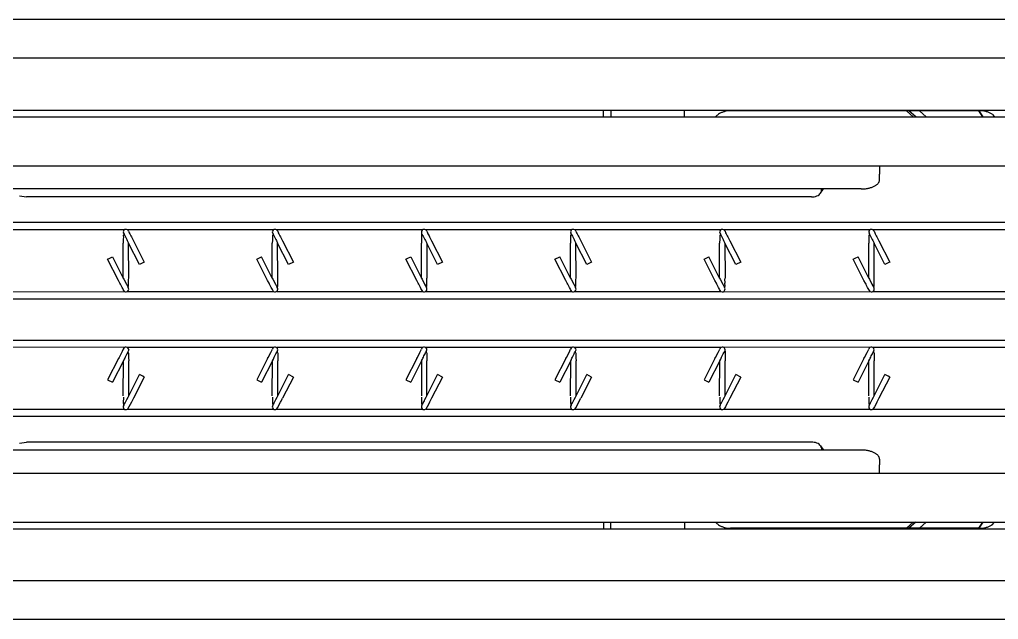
# Model space of a CAD drawing. Header units: millimetres. Extents: x -187347 to 135007, y -6415 to 292048.
# Drawn here: x -47534 to -47003, y 8452 to 8778 of the extents above; entities that cross this region are included whole.
import ezdxf

# ---------------------------------------------------------------- set-up
doc = ezdxf.new("R2010")
doc.units = ezdxf.units.MM
doc.header["$LTSCALE"] = 100
doc.layers.get('0').update_dxf_attribs({"lineweight": 18})
doc.layers.add('Layout Cabinplant', color=30, linetype='Continuous')

# ---------------------------------------------------------------- blocks, each defined once
blk = doc.blocks.new('CP_Giblet area_New')
at = {"color": 0, "linetype": 'Continuous'}
for p, q in [((4976.46, 199.9), (6849.46, 199.9)), ((4976.46, 178.9), (6849.46, 178.9)), ((6849.46, 150.62), (4431.46, 150.62)), ((5834.45, 147.01), (5836.6, 150.34)), ((5836.6, 150.34), (5834.45, 147.01)), ((5835.96, 150.34), (5971.46, 150.34)), ((5868.88, 150.34), (5865.18, 147.01)), ((5870.87, 147.01), (5874.57, 150.34)), ((5872.24, 147.01), (5875.94, 150.34)), ((5996.46, 147.01), (5996.46, 150.62)), ((6036.46, 150.62), (6036.46, 149.23)), ((6036.46, 149.23), (6036.46, 146.9)), ((6040.46, 149.23), (6040.46, 150.62)), ((6040.46, 146.9), (6040.46, 149.23)), ((6744.46, 147.01), (4716.46, 147.01)), ((5829.32, 148.42), (5828.06, 147.01)), ((6744.46, 120.39), (4716.46, 120.39)), ((5890.56, 120.08), (5890.56, 115.83)), ((5890.56, 112.85), (5890.56, 115.83)), ((5900.56, 107.85), (6977.46, 107.85)), ((5922.58, 105.59), (5921.02, 107.85)), ((5922.07, 106.64), (5922.08, 107.85)), ((5927.56, 103.53), (6354.01, 103.53)), ((6357.76, 104.17), (6354.01, 103.53)), ((5660.46, 89.6), (6979.46, 89.6)), ((5894.14, 85.66), (5814.86, 85.6)), ((5893.31, 84.36), (5894.14, 85.66)), ((5975.14, 85.66), (5895.86, 85.6)), ((5974.31, 84.36), (5975.14, 85.66)), ((6056.14, 85.66), (5976.86, 85.6)), ((6056.14, 85.66), (6055.47, 84.64)), ((6137.14, 85.66), (6057.86, 85.6)), ((6136.31, 84.36), (6137.14, 85.66)), ((6218.14, 85.66), (6138.86, 85.6)), ((6218.14, 85.66), (6217.47, 84.64)), ((6299.14, 85.66), (6219.86, 85.6)), ((6298.31, 84.36), (6299.14, 85.66)), ((6380.14, 85.66), (6300.86, 85.6)), ((5890.89, 79.73), (5891.64, 81.09)), ((5891.64, 81.09), (5892, 81.75)), ((5892, 81.75), (5892.65, 83.05)), ((5892.65, 83.05), (5893.31, 84.36)), ((5894.55, 80.45), (5893.82, 79.03)), ((5894.86, 81.08), (5894.55, 80.45)), ((5895.43, 82.18), (5894.86, 81.08)), ((5895.71, 82.79), (5895.43, 82.18)), ((5896.15, 83.5), (5895.71, 82.79)), ((5896.4, 82.15), (5896.15, 83.5)), ((5896.38, 79.11), (5896.4, 82.15)), ((5971.89, 79.73), (5972.64, 81.09)), ((5972.64, 81.09), (5973, 81.75)), ((5973, 81.75), (5973.65, 83.05)), ((5973.65, 83.05), (5974.31, 84.36)), ((5975.55, 80.45), (5974.82, 79.03)), ((5975.86, 81.08), (5975.55, 80.45)), ((5976.43, 82.18), (5975.86, 81.08)), ((5976.71, 82.79), (5976.43, 82.18)), ((5977.15, 83.5), (5976.71, 82.79)), ((5977.4, 82.15), (5977.15, 83.5)), ((5977.38, 79.11), (5977.4, 82.15)), ((6053.71, 81.19), (6052.89, 79.73)), ((6054, 81.75), (6053.71, 81.19)), ((6054.88, 83.48), (6054, 81.75)), ((6055.47, 84.64), (6054.88, 83.48)), ((6056.55, 80.45), (6055.82, 79.03)), ((6056.86, 81.08), (6056.55, 80.45)), ((6057.43, 82.18), (6056.86, 81.08)), ((6057.71, 82.79), (6057.43, 82.18)), ((6058.15, 83.5), (6057.71, 82.79)), ((6058.4, 82.15), (6058.15, 83.5)), ((6058.38, 79.11), (6058.4, 82.15)), ((6133.89, 79.73), (6134.64, 81.09)), ((6134.64, 81.09), (6135, 81.75)), ((6135, 81.75), (6135.65, 83.05)), ((6135.65, 83.05), (6136.31, 84.36)), ((6137.55, 80.45), (6136.82, 79.03)), ((6137.86, 81.08), (6137.55, 80.45)), ((6138.43, 82.18), (6137.86, 81.08)), ((6138.71, 82.79), (6138.43, 82.18)), ((6139.15, 83.5), (6138.71, 82.79)), ((6139.4, 82.15), (6139.15, 83.5)), ((6139.38, 79.11), (6139.4, 82.15)), ((6215.71, 81.19), (6214.89, 79.73)), ((6216, 81.75), (6215.71, 81.19)), ((6216.88, 83.48), (6216, 81.75)), ((6217.47, 84.64), (6216.88, 83.48)), ((6218.55, 80.45), (6217.82, 79.03)), ((6218.86, 81.08), (6218.55, 80.45)), ((6219.43, 82.18), (6218.86, 81.08)), ((6219.71, 82.79), (6219.43, 82.18)), ((6220.15, 83.5), (6219.71, 82.79)), ((6220.4, 82.15), (6220.15, 83.5)), ((6220.38, 79.11), (6220.4, 82.15)), ((6295.89, 79.73), (6296.64, 81.09)), ((6296.64, 81.09), (6297, 81.75)), ((6297, 81.75), (6297.65, 83.05)), ((6297.65, 83.05), (6298.31, 84.36)), ((6299.55, 80.45), (6298.82, 79.03)), ((6299.86, 81.08), (6299.55, 80.45)), ((6300.43, 82.18), (6299.86, 81.08)), ((6300.71, 82.79), (6300.43, 82.18)), ((6301.15, 83.5), (6300.71, 82.79)), ((6301.4, 82.15), (6301.15, 83.5)), ((6301.38, 79.11), (6301.4, 82.15)), ((5884.99, 68.15), (5890.89, 79.73)), ((5893.46, 78.4), (5887.67, 66.79)), ((5893.82, 79.03), (5893.46, 78.4)), ((5893.46, 78.4), (5893.46, 59.4)), ((5896.45, 78.4), (5896.34, 59.43)), ((5965.99, 68.15), (5971.89, 79.73)), ((5974.46, 78.4), (5968.67, 66.79)), ((5974.82, 79.03), (5974.46, 78.4)), ((5974.46, 78.4), (5974.46, 59.4)), ((5977.45, 78.4), (5977.34, 59.43)), ((6046.99, 68.15), (6052.89, 79.73)), ((6055.46, 78.4), (6049.67, 66.79)), ((6055.82, 79.03), (6055.46, 78.4)), ((6055.46, 78.4), (6055.46, 59.4)), ((6058.45, 78.4), (6058.34, 59.43)), ((6127.99, 68.15), (6133.89, 79.73)), ((6136.46, 78.4), (6130.67, 66.79)), ((6136.82, 79.03), (6136.46, 78.4)), ((6136.46, 78.4), (6136.46, 59.4)), ((6139.34, 59.43), (6139.45, 78.4)), ((6208.99, 68.15), (6214.89, 79.73)), ((6217.46, 78.4), (6211.67, 66.79)), ((6217.82, 79.03), (6217.46, 78.4)), ((6217.46, 78.4), (6217.46, 59.4)), ((6220.45, 78.4), (6220.34, 59.43)), ((6289.99, 68.15), (6295.89, 79.73)), ((6298.46, 78.4), (6292.67, 66.79)), ((6298.82, 79.03), (6298.46, 78.4)), ((6298.46, 78.4), (6298.46, 59.4)), ((6301.45, 78.4), (6301.34, 59.43)), ((5896.34, 59.43), (5902.24, 71.01)), ((5899.02, 58.06), (5904.92, 69.65)), ((5904.92, 69.65), (5902.24, 71.01)), ((5977.34, 59.43), (5983.24, 71.01)), ((5980.02, 58.06), (5985.92, 69.65)), ((5984.79, 70.22), (5983.24, 71.01)), ((5985.92, 69.65), (5984.79, 70.22)), ((6058.34, 59.43), (6064.24, 71.01)), ((6061.02, 58.06), (6066.92, 69.65)), ((6066.92, 69.65), (6064.24, 71.01)), ((6139.34, 59.43), (6145.24, 71.01)), ((6142.02, 58.06), (6147.92, 69.65)), ((6147.92, 69.65), (6145.24, 71.01)), ((6220.34, 59.43), (6226.24, 71.01)), ((6223.02, 58.06), (6228.92, 69.65)), ((6228.92, 69.65), (6226.24, 71.01)), ((6301.34, 59.43), (6307.24, 71.01)), ((6304.02, 58.06), (6309.92, 69.65)), ((6309.92, 69.65), (6307.24, 71.01)), ((5884.99, 68.15), (5885.82, 67.73)), ((5885.82, 67.73), (5887.67, 66.79)), ((5965.99, 68.15), (5968.67, 66.79)), ((6046.99, 68.15), (6049.67, 66.79)), ((6127.99, 68.15), (6130.67, 66.79)), ((6208.99, 68.15), (6211.67, 66.79)), ((6289.99, 68.15), (6290.82, 67.73)), ((6290.82, 67.73), (6292.67, 66.79)), ((5893.47, 58.68), (5893.46, 59.4)), ((5893.52, 57.74), (5893.47, 58.68)), ((5896.34, 59.43), (5895.87, 58.45)), ((5974.47, 58.68), (5974.46, 59.4)), ((5974.52, 57.74), (5974.47, 58.68)), ((5977.34, 59.43), (5976.87, 58.45)), ((6055.52, 57.74), (6055.46, 59.4)), ((6058.34, 59.43), (6057.87, 58.45)), ((6136.52, 57.74), (6136.46, 59.4)), ((6139.34, 59.43), (6138.87, 58.45)), ((6217.52, 57.74), (6217.46, 59.4)), ((6220.34, 59.43), (6219.87, 58.45)), ((6298.52, 57.74), (6298.46, 59.4)), ((6300.87, 58.45), (6301.34, 59.43)), ((5893.89, 54.46), (5893.46, 53.32)), ((5893.52, 57.1), (5893.52, 57.74)), ((5893.52, 55.16), (5893.52, 57.1)), ((5893.89, 54.46), (5893.52, 55.16)), ((5894.2, 55.01), (5893.89, 54.46)), ((5894.48, 55.62), (5894.2, 55.01)), ((5895.05, 56.72), (5894.48, 55.62)), ((5895.36, 57.35), (5895.05, 56.72)), ((5895.65, 57.91), (5895.36, 57.35)), ((5895.87, 58.45), (5895.65, 57.91)), ((5897.26, 54.75), (5896.39, 52.96)), ((5898.66, 57.51), (5897.26, 54.75)), ((5899.02, 58.06), (5898.66, 57.51)), ((5974.51, 54.18), (5974.46, 53.32)), ((5974.51, 54.18), (5974.52, 55.16)), ((5975.2, 55.01), (5974.51, 54.18)), ((5974.52, 57.1), (5974.52, 57.74)), ((5974.52, 55.16), (5974.52, 57.1)), ((5975.48, 55.62), (5975.2, 55.01)), ((5976.05, 56.72), (5975.48, 55.62)), ((5976.36, 57.35), (5976.05, 56.72)), ((5976.65, 57.91), (5976.36, 57.35)), ((5976.87, 58.45), (5976.65, 57.91)), ((5978.26, 54.75), (5977.39, 52.96)), ((5979.66, 57.51), (5978.26, 54.75)), ((5980.02, 58.06), (5979.66, 57.51)), ((6055.89, 54.46), (6055.46, 53.32)), ((6055.52, 57.1), (6055.52, 57.74)), ((6055.52, 55.16), (6055.52, 57.1)), ((6055.89, 54.46), (6055.52, 55.16)), ((6056.2, 55.01), (6055.89, 54.46)), ((6056.48, 55.62), (6056.2, 55.01)), ((6057.05, 56.72), (6056.48, 55.62)), ((6057.36, 57.35), (6057.05, 56.72)), ((6057.65, 57.91), (6057.36, 57.35)), ((6057.87, 58.45), (6057.65, 57.91)), ((6059.26, 54.75), (6058.39, 52.96)), ((6060.66, 57.51), (6059.26, 54.75)), ((6061.02, 58.06), (6060.66, 57.51)), ((6136.89, 54.46), (6136.46, 53.32)), ((6136.52, 57.1), (6136.52, 57.74)), ((6136.52, 55.16), (6136.52, 57.1)), ((6136.89, 54.46), (6136.52, 55.16)), ((6137.2, 55.01), (6136.89, 54.46)), ((6137.48, 55.62), (6137.2, 55.01)), ((6138.05, 56.72), (6137.48, 55.62)), ((6138.36, 57.35), (6138.05, 56.72)), ((6138.65, 57.91), (6138.36, 57.35)), ((6138.87, 58.45), (6138.65, 57.91)), ((6140.26, 54.75), (6139.39, 52.96)), ((6141.66, 57.51), (6140.26, 54.75)), ((6142.02, 58.06), (6141.66, 57.51)), ((6217.89, 54.46), (6217.46, 53.32)), ((6217.52, 57.1), (6217.52, 57.74)), ((6217.52, 55.16), (6217.52, 57.1)), ((6217.89, 54.46), (6217.52, 55.16)), ((6218.2, 55.01), (6217.89, 54.46)), ((6218.48, 55.62), (6218.2, 55.01)), ((6219.05, 56.72), (6218.48, 55.62)), ((6219.36, 57.35), (6219.05, 56.72)), ((6219.65, 57.91), (6219.36, 57.35)), ((6219.87, 58.45), (6219.65, 57.91)), ((6221.26, 54.75), (6220.39, 52.96)), ((6222.66, 57.51), (6221.26, 54.75)), ((6223.02, 58.06), (6222.66, 57.51)), ((6298.46, 53.32), (6298.89, 54.46)), ((6298.52, 57.1), (6298.52, 57.74)), ((6298.52, 55.16), (6298.52, 57.1)), ((6298.89, 54.46), (6298.52, 55.16)), ((6298.89, 54.46), (6299.2, 55.01)), ((6299.2, 55.01), (6299.48, 55.62)), ((6299.48, 55.62), (6300.05, 56.72)), ((6300.05, 56.72), (6300.36, 57.35)), ((6300.36, 57.35), (6300.65, 57.91)), ((6300.65, 57.91), (6300.87, 58.45)), ((6301.39, 52.96), (6302.03, 54.32)), ((6302.03, 54.32), (6303.63, 57.47)), ((6303.63, 57.47), (6304.02, 58.06)), ((6979.46, 48.2), (5660.46, 48.2)), ((5814.86, 52.2), (5894.06, 52.2)), ((5895.86, 52.2), (5975.49, 51.97)), ((5976.86, 52.2), (6056.06, 52.2)), ((6057.86, 52.2), (6137.06, 52.2)), ((6138.86, 52.2), (6218.06, 52.2)), ((6219.86, 52.2), (6299.06, 52.2)), ((6300.86, 52.2), (6380.49, 51.97)), ((6979.46, 25.6), (5660.46, 25.6)), ((5894.06, 21.6), (5814.77, 21.66)), ((5975.49, 21.83), (5895.64, 21.74)), ((5895.64, 21.74), (5896.44, 20.64)), ((5976.77, 21.66), (5977.44, 20.64)), ((6056.06, 21.6), (5976.77, 21.66)), ((6057.77, 21.66), (6058.44, 20.64)), ((6137.06, 21.6), (6057.77, 21.66)), ((6138.77, 21.66), (6139.44, 20.64)), ((6218.06, 21.6), (6138.77, 21.66)), ((6219.77, 21.66), (6220.44, 20.64)), ((6299.06, 21.6), (6219.77, 21.66)), ((6380.49, 21.83), (6300.77, 21.66)), ((6300.77, 21.66), (6301.44, 20.64)), ((5893.76, 19.5), (5893.52, 18.64)), ((5893.52, 18.64), (5893.53, 17.4)), ((5893.53, 17.4), (5893.52, 16.7)), ((5893.52, 16.7), (5893.53, 15.11)), ((5894.69, 17.74), (5893.76, 19.5)), ((5896.09, 15.03), (5894.69, 17.74)), ((5896.44, 20.64), (5896.7, 20.07)), ((5896.7, 20.07), (5897.03, 19.48)), ((5897.03, 19.48), (5897.58, 18.37)), ((5897.58, 18.37), (5897.91, 17.75)), ((5897.91, 17.75), (5898.2, 17.19)), ((5898.2, 17.19), (5899.02, 15.73)), ((5974.76, 19.5), (5974.52, 18.64)), ((5974.52, 18.64), (5974.53, 17.4)), ((5974.53, 17.4), (5974.52, 16.7)), ((5974.52, 16.7), (5974.53, 15.11)), ((5975.69, 17.74), (5974.76, 19.5)), ((5977.09, 15.03), (5975.69, 17.74)), ((5977.44, 20.64), (5977.7, 20.07)), ((5977.7, 20.07), (5978.03, 19.48)), ((5978.03, 19.48), (5978.58, 18.37)), ((5978.58, 18.37), (5978.91, 17.75)), ((5978.91, 17.75), (5979.2, 17.19)), ((5979.2, 17.19), (5980.02, 15.73)), ((6055.76, 19.5), (6055.52, 18.64)), ((6055.52, 18.64), (6055.53, 17.4)), ((6055.53, 17.4), (6055.52, 16.7)), ((6055.52, 16.7), (6055.53, 15.11)), ((6056.69, 17.74), (6055.76, 19.5)), ((6058.09, 15.03), (6056.69, 17.74)), ((6058.44, 20.64), (6058.7, 20.07)), ((6058.7, 20.07), (6059.03, 19.48)), ((6059.03, 19.48), (6059.58, 18.37)), ((6059.58, 18.37), (6059.91, 17.75)), ((6059.91, 17.75), (6060.2, 17.19)), ((6060.2, 17.19), (6061.02, 15.73)), ((6136.76, 19.5), (6136.52, 18.64)), ((6136.52, 18.64), (6136.53, 17.4)), ((6136.53, 17.4), (6136.52, 16.7)), ((6136.52, 16.7), (6136.53, 15.11)), ((6137.69, 17.74), (6136.76, 19.5)), ((6139.09, 15.03), (6137.69, 17.74)), ((6139.44, 20.64), (6139.7, 20.07)), ((6139.7, 20.07), (6140.03, 19.48)), ((6140.03, 19.48), (6140.58, 18.37)), ((6140.58, 18.37), (6140.91, 17.75)), ((6140.91, 17.75), (6141.2, 17.19)), ((6141.2, 17.19), (6142.02, 15.73)), ((6217.76, 19.5), (6217.52, 18.64)), ((6217.52, 18.64), (6217.53, 17.4)), ((6217.53, 17.4), (6217.52, 16.7)), ((6217.52, 16.7), (6217.53, 15.11)), ((6218.69, 17.74), (6217.76, 19.5)), ((6220.09, 15.03), (6218.69, 17.74)), ((6220.44, 20.64), (6220.7, 20.07)), ((6220.7, 20.07), (6221.03, 19.48)), ((6221.03, 19.48), (6221.58, 18.37)), ((6221.58, 18.37), (6221.91, 17.75)), ((6221.91, 17.75), (6222.2, 17.19)), ((6222.2, 17.19), (6223.02, 15.73)), ((6298.76, 19.5), (6298.52, 18.64)), ((6298.52, 18.64), (6298.53, 17.4)), ((6298.53, 17.4), (6298.52, 16.7)), ((6298.52, 16.7), (6298.53, 15.11)), ((6299.69, 17.74), (6298.76, 19.5)), ((6301.09, 15.03), (6299.69, 17.74)), ((6301.44, 20.64), (6301.7, 20.07)), ((6301.7, 20.07), (6302.03, 19.48)), ((6302.03, 19.48), (6302.58, 18.37)), ((6302.58, 18.37), (6302.91, 17.75)), ((6302.91, 17.75), (6303.2, 17.19)), ((6303.2, 17.19), (6304.02, 15.73)), ((5893.53, 15.11), (5893.46, 14.4)), ((5893.46, 14.4), (5893.57, -4.57)), ((5896.46, 14.4), (5896.09, 15.03)), ((5896.46, 14.4), (5896.45, -4.6)), ((5896.46, 14.4), (5902.24, 2.79)), ((5899.02, 15.73), (5904.92, 4.15)), ((5974.53, 15.11), (5974.46, 14.4)), ((5974.57, -4.57), (5974.46, 14.4)), ((5977.46, 14.4), (5977.09, 15.03)), ((5977.46, 14.4), (5977.45, -4.6)), ((5977.46, 14.4), (5983.24, 2.79)), ((5980.02, 15.73), (5985.92, 4.15)), ((6055.53, 15.11), (6055.46, 14.4)), ((6055.46, 14.4), (6055.57, -4.57)), ((6058.46, 14.4), (6058.09, 15.03)), ((6058.46, 14.4), (6058.45, -4.6)), ((6058.46, 14.4), (6064.24, 2.79)), ((6061.02, 15.73), (6066.92, 4.15)), ((6136.53, 15.11), (6136.46, 14.4)), ((6136.57, -4.57), (6136.46, 14.4)), ((6139.46, 14.4), (6139.09, 15.03)), ((6139.46, 14.4), (6139.38, -4.6)), ((6145.24, 2.79), (6139.46, 14.4)), ((6142.02, 15.73), (6147.92, 4.15)), ((6217.53, 15.11), (6217.46, 14.4)), ((6217.46, 14.4), (6217.57, -4.57)), ((6220.46, 14.4), (6220.09, 15.03)), ((6220.46, 14.4), (6220.45, -4.6)), ((6220.46, 14.4), (6226.24, 2.79)), ((6223.02, 15.73), (6228.92, 4.15)), ((6298.53, 15.11), (6298.46, 14.4)), ((6298.46, 14.4), (6298.57, -4.57)), ((6301.46, 14.4), (6301.09, 15.03)), ((6301.46, 14.4), (6301.45, -4.6)), ((6307.24, 2.79), (6301.46, 14.4)), ((6304.02, 15.73), (6309.92, 4.15)), ((5884.99, 5.65), (5885.82, 6.07)), ((5890.89, -5.94), (5884.99, 5.65)), ((5885.82, 6.07), (5887.67, 7.01)), ((5887.67, 7.01), (5893.57, -4.57)), ((5965.99, 5.65), (5968.67, 7.01)), ((5971.89, -5.94), (5965.99, 5.65)), ((5968.67, 7.01), (5974.57, -4.57)), ((6046.99, 5.65), (6049.67, 7.01)), ((6052.89, -5.94), (6046.99, 5.65)), ((6049.67, 7.01), (6055.57, -4.57)), ((6127.99, 5.65), (6130.67, 7.01)), ((6133.89, -5.94), (6127.99, 5.65)), ((6130.67, 7.01), (6136.57, -4.57)), ((6208.99, 5.65), (6211.67, 7.01)), ((6214.89, -5.94), (6208.99, 5.65)), ((6211.67, 7.01), (6217.57, -4.57)), ((6289.99, 5.65), (6290.82, 6.07)), ((6295.89, -5.94), (6289.99, 5.65)), ((6290.82, 6.07), (6292.67, 7.01)), ((6292.67, 7.01), (6298.57, -4.57)), ((5903.79, 3.58), (5902.24, 2.79)), ((5904.92, 4.15), (5903.79, 3.58)), ((5984.79, 3.58), (5983.24, 2.79)), ((5985.92, 4.15), (5984.79, 3.58)), ((6066.92, 4.15), (6064.24, 2.79)), ((6146.79, 3.58), (6145.24, 2.79)), ((6147.92, 4.15), (6146.79, 3.58)), ((6227.79, 3.58), (6226.24, 2.79)), ((6228.92, 4.15), (6227.79, 3.58)), ((6308.79, 3.58), (6307.24, 2.79)), ((6309.92, 4.15), (6308.79, 3.58)), ((5894.26, -6.09), (5893.57, -4.57)), ((5896.39, -6.9), (5896.45, -4.6)), ((5975.26, -6.09), (5974.57, -4.57)), ((5977.39, -6.9), (5977.45, -4.6)), ((6056.26, -6.09), (6055.57, -4.57)), ((6058.39, -6.26), (6058.45, -4.6)), ((6137.26, -6.09), (6136.57, -4.57)), ((6139.39, -6.26), (6139.38, -4.6)), ((6218.26, -6.09), (6217.57, -4.57)), ((6220.39, -6.26), (6220.45, -4.6)), ((6299.26, -6.09), (6298.57, -4.57)), ((6301.39, -6.26), (6301.45, -4.6)), ((5891.28, -6.53), (5890.89, -5.94)), ((5892, -7.95), (5891.28, -6.53)), ((5892.33, -8.57), (5892, -7.95)), ((5892.88, -9.68), (5892.33, -8.57)), ((5893.21, -10.27), (5892.88, -9.68)), ((5893.52, -11.04), (5893.21, -10.27)), ((5894.55, -6.65), (5894.26, -6.09)), ((5895.43, -8.38), (5894.55, -6.65)), ((5896.02, -9.54), (5895.43, -8.38)), ((5896.02, -9.54), (5896.39, -8.84)), ((5896.39, -10.14), (5896.02, -9.54)), ((5896.45, -10.68), (5896.02, -9.54)), ((5896.38, -7.6), (5896.39, -6.9)), ((5896.39, -8.84), (5896.38, -7.6)), ((5972.28, -6.53), (5971.89, -5.94)), ((5973, -7.95), (5972.28, -6.53)), ((5973.33, -8.57), (5973, -7.95)), ((5973.88, -9.68), (5973.33, -8.57)), ((5974.21, -10.27), (5973.88, -9.68)), ((5974.52, -11.04), (5974.21, -10.27)), ((5975.55, -6.65), (5975.26, -6.09)), ((5976.43, -8.38), (5975.55, -6.65)), ((5977.02, -9.54), (5976.43, -8.38)), ((5977.02, -9.54), (5977.39, -8.84)), ((5977.39, -10.14), (5977.02, -9.54)), ((5977.45, -10.68), (5977.02, -9.54)), ((5977.38, -7.6), (5977.39, -6.9)), ((5977.39, -8.84), (5977.38, -7.6)), ((6053.28, -6.53), (6052.89, -5.94)), ((6054, -7.95), (6053.28, -6.53)), ((6054.33, -8.57), (6054, -7.95)), ((6054.88, -9.68), (6054.33, -8.57)), ((6055.21, -10.27), (6054.88, -9.68)), ((6055.52, -11.04), (6055.21, -10.27)), ((6056.55, -6.65), (6056.26, -6.09)), ((6057.43, -8.38), (6056.55, -6.65)), ((6058.02, -9.54), (6057.43, -8.38)), ((6058.02, -9.54), (6058.39, -8.84)), ((6058.39, -10.14), (6058.02, -9.54)), ((6058.45, -10.68), (6058.02, -9.54)), ((6058.38, -7.6), (6058.39, -6.9)), ((6058.39, -8.84), (6058.38, -7.6)), ((6058.39, -6.9), (6058.39, -6.26)), ((6134.28, -6.53), (6133.89, -5.94)), ((6135, -7.95), (6134.28, -6.53)), ((6135.33, -8.57), (6135, -7.95)), ((6135.88, -9.68), (6135.33, -8.57)), ((6136.21, -10.27), (6135.88, -9.68)), ((6136.52, -11.04), (6136.21, -10.27)), ((6137.55, -6.65), (6137.26, -6.09)), ((6138.43, -8.38), (6137.55, -6.65)), ((6139.36, -9.51), (6138.43, -8.38)), ((6139.36, -9.51), (6139.39, -8.84)), ((6139.45, -10.68), (6139.36, -9.51)), ((6139.39, -10.14), (6139.36, -9.51)), ((6139.38, -7.6), (6139.39, -6.9)), ((6139.39, -8.84), (6139.38, -7.6)), ((6139.39, -6.9), (6139.39, -6.26)), ((6215.28, -6.53), (6214.89, -5.94)), ((6216, -7.95), (6215.28, -6.53)), ((6216.33, -8.57), (6216, -7.95)), ((6216.88, -9.68), (6216.33, -8.57)), ((6217.21, -10.27), (6216.88, -9.68)), ((6217.52, -11.04), (6217.21, -10.27)), ((6218.55, -6.65), (6218.26, -6.09)), ((6219.43, -8.38), (6218.55, -6.65)), ((6220.02, -9.54), (6219.43, -8.38)), ((6220.02, -9.54), (6220.39, -8.84)), ((6220.39, -10.14), (6220.02, -9.54)), ((6220.45, -10.68), (6220.02, -9.54)), ((6220.38, -7.6), (6220.39, -6.9)), ((6220.39, -8.84), (6220.38, -7.6)), ((6220.39, -6.9), (6220.39, -6.26)), ((6296.28, -6.53), (6295.89, -5.94)), ((6297, -7.95), (6296.28, -6.53)), ((6297.33, -8.57), (6297, -7.95)), ((6297.88, -9.68), (6297.33, -8.57)), ((6298.21, -10.27), (6297.88, -9.68)), ((6298.52, -11.04), (6298.21, -10.27)), ((6299.55, -6.65), (6299.26, -6.09)), ((6300.43, -8.38), (6299.55, -6.65)), ((6301.02, -9.54), (6300.43, -8.38)), ((6301.02, -9.54), (6301.39, -8.84)), ((6301.39, -10.14), (6301.02, -9.54)), ((6301.45, -10.68), (6301.02, -9.54)), ((6301.38, -7.6), (6301.39, -6.9)), ((6301.39, -8.84), (6301.38, -7.6)), ((6301.39, -6.9), (6301.39, -6.26)), ((5660.46, -15.8), (6979.46, -15.8)), ((5814.86, -11.8), (5894.06, -11.8)), ((5895.86, -11.8), (5975.06, -11.8)), ((5976.86, -11.8), (6056.06, -11.8)), ((6057.86, -11.8), (6137.06, -11.8)), ((6138.86, -11.8), (6218.06, -11.8)), ((6219.86, -11.8), (6299.06, -11.8)), ((6300.86, -11.8), (6380.06, -11.8)), ((5922.58, -31.79), (5921.02, -34.05)), ((5927.56, -29.73), (6354.01, -29.73)), ((6357.76, -30.38), (6354.01, -29.73)), ((5900.56, -34.05), (6977.46, -34.05)), ((5922.19, -32.46), (5922.08, -34.05)), ((5890.56, -39.05), (5890.56, -42.03)), ((5890.56, -46.28), (5890.56, -42.03)), ((6744.46, -46.59), (4716.46, -46.59)), ((6744.46, -73.21), (4716.46, -73.21)), ((5829.32, -74.62), (5828.06, -73.21)), ((5836.6, -76.54), (5834.45, -73.21)), ((5834.45, -73.21), (5836.6, -76.54)), ((5868.88, -76.54), (5865.18, -73.21)), ((5870.87, -73.21), (5874.57, -76.54)), ((5872.24, -73.21), (5875.94, -76.54)), ((5996.46, -73.21), (5996.46, -76.82)), ((6036.46, -75.43), (6036.46, -73.1)), ((6040.46, -73.1), (6040.46, -75.43)), ((6849.46, -76.82), (4431.46, -76.82)), ((5835.96, -76.54), (5971.46, -76.54)), ((6036.46, -76.82), (6036.46, -75.43)), ((6040.46, -75.43), (6040.46, -76.82)), ((4976.46, -105.1), (6849.46, -105.1)), ((4976.46, -126.1), (6849.46, -126.1))]:
    blk.add_line(p, q, dxfattribs=at)
for centre, start, end in [((5894.96, 84.4), 322.9982, 123.0037), ((5975.96, 84.4), 322.9984, 123), ((6056.96, 84.4), 322.9984, 123), ((6137.96, 84.4), 322.9984, 123), ((6218.96, 84.4), 322.9984, 123), ((6299.96, 84.4), 322.9984, 123), ((5894.96, 53.4), 183.0023, 343.0002), ((5975.96, 53.4), 183.0028, 251.9999), ((6056.96, 53.4), 183.0019, 343.0012), ((6137.96, 53.4), 183.0017, 343.0008), ((6218.96, 53.4), 183.0017, 343.0008), ((6299.96, 53.4), 183.0017, 343.0008), ((5975.96, 53.4), 252.0002, 343.0011), ((5894.96, 20.4), 62.9991, 216.9988), ((5975.96, 20.4), 108.0009, 217.002), ((5975.96, 20.4), 56.9994, 108.001), ((6056.96, 20.4), 56.9994, 217.0022), ((6137.96, 20.4), 57.0027, 216.9988), ((6218.96, 20.4), 57.0027, 216.9988), ((6299.96, 20.4), 57.0027, 216.9988), ((5894.96, -10.6), 196.9993, 356.9982), ((5975.96, -10.6), 196.9993, 356.9982), ((6056.96, -10.6), 196.9989, 356.998), ((6137.96, -10.6), 196.9999, 356.9976), ((6218.96, -10.6), 196.9999, 356.9976), ((6299.96, -10.6), 196.9999, 356.9976)]:
    blk.add_arc(centre, 1.5, start, end, dxfattribs=at)
for points in [[(5835.96, 150.34), (5834.16, 150.22), (5832.41, 149.84), (5830.81, 149.25), (5829.32, 148.42)], [(5979.69, 147.03), (5978.64, 148.01), (5977.46, 148.81), (5976.79, 149.16), (5976.1, 149.46), (5975.37, 149.73), (5974.62, 149.95), (5973.05, 150.24), (5971.46, 150.34)], [(5890.56, 112.85), (5890.77, 111.83), (5891.32, 110.94), (5891.75, 110.48), (5892.24, 110.07), (5892.85, 109.67), (5893.48, 109.31), (5894.23, 108.98), (5895, 108.69), (5895.86, 108.44), (5896.73, 108.23), (5898.63, 107.94), (5900.56, 107.85)], [(5922.07, 106.64), (5922.32, 106.11), (5922.58, 105.59)], [(5922.58, 105.59), (5923.46, 104.68), (5924.55, 104.06), (5926.03, 103.65), (5927.56, 103.53)], [(5922.58, -31.79), (5922.39, -32.12), (5922.19, -32.46)], [(5927.56, -29.73), (5926.03, -29.85), (5924.55, -30.26), (5923.46, -30.88), (5922.58, -31.79)], [(5900.56, -34.05), (5898.63, -34.14), (5896.73, -34.43), (5895.86, -34.64), (5895, -34.89), (5894.23, -35.18), (5893.48, -35.52), (5892.85, -35.87), (5892.24, -36.27), (5891.75, -36.68), (5891.32, -37.14), (5890.77, -38.03), (5890.56, -39.05)], [(5971.46, -76.54), (5973.05, -76.44), (5974.62, -76.15), (5975.37, -75.93), (5976.1, -75.67), (5976.79, -75.36), (5977.46, -75.01), (5978.64, -74.21), (5979.69, -73.23)], [(5829.32, -74.62), (5830.81, -75.45), (5832.41, -76.04), (5834.16, -76.42), (5835.96, -76.54)]]:
    blk.add_spline(points, degree=3, dxfattribs=at)

msp = doc.modelspace()

# ---------------------------------------------------------------- block references
at = {"layer": 'Layout Cabinplant', "rotation": 180}
msp.add_blockref('CP_Giblet area_New', (-41176.61, 8652.23, 0), dxfattribs=at)

doc.saveas('drawing.dxf')
